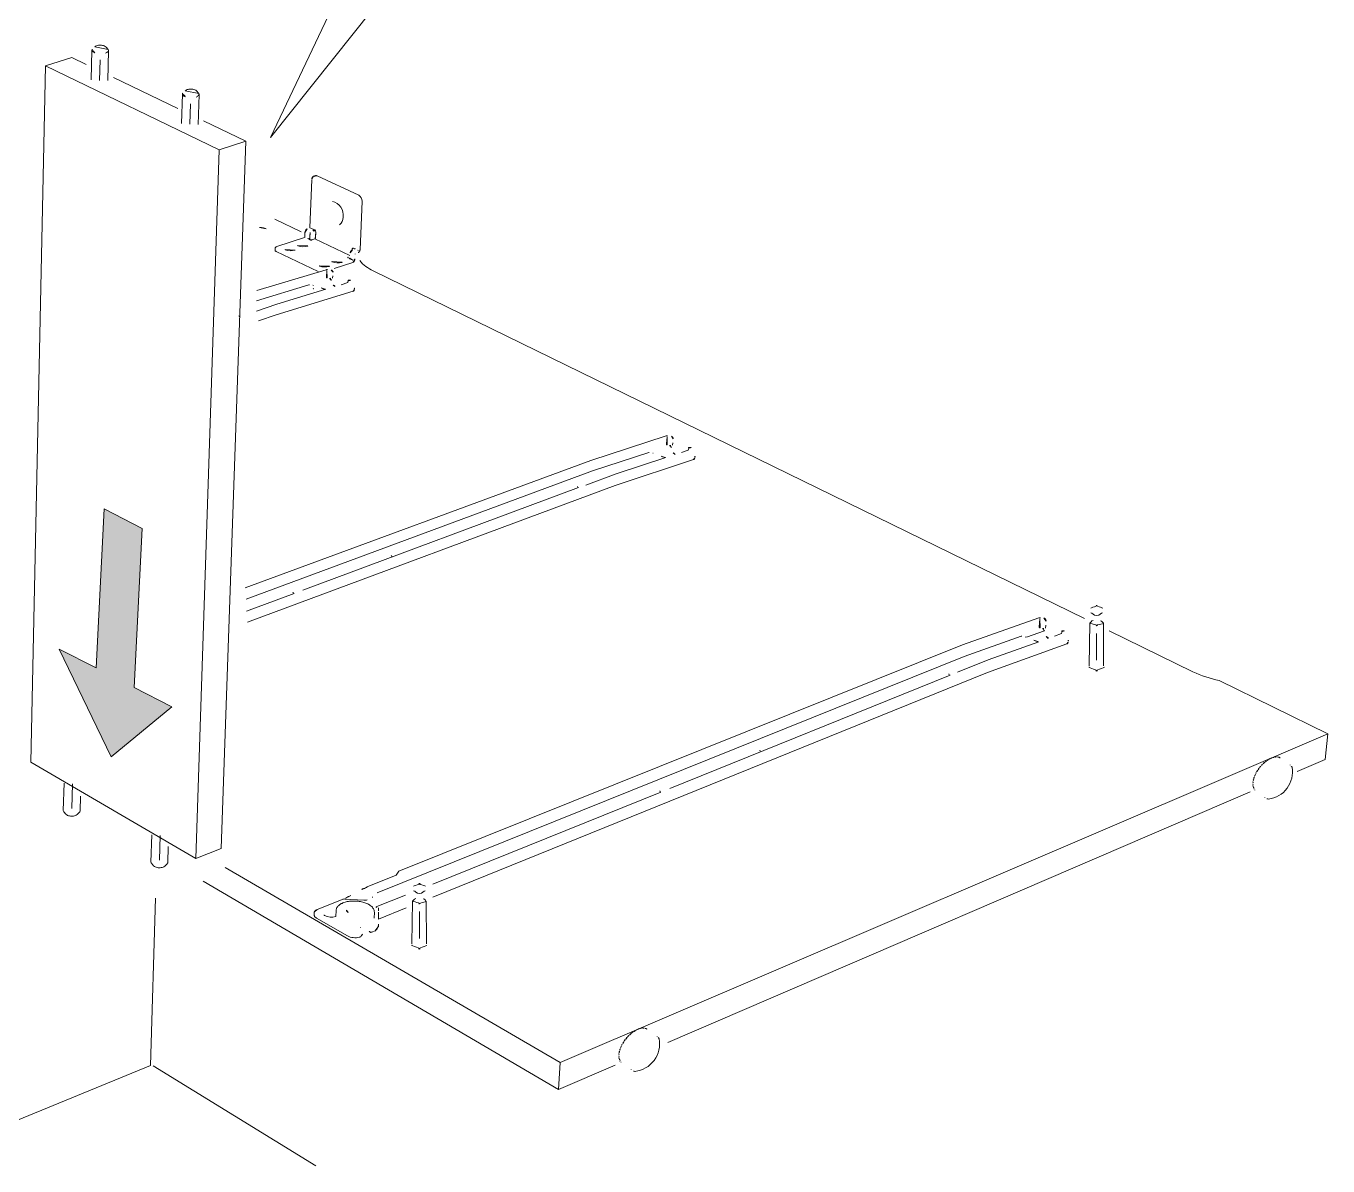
# Model space of a CAD drawing. Header units: metres. Extents: x -27.1 to 47.9, y -10.7 to 6.6.
# Drawn here: x 41.063 to 42.253, y 2.489 to 3.53 of the extents above; entities that cross this region are included whole.
import ezdxf

# ---------------------------------------------------------------- set-up
doc = ezdxf.new("R2010")
doc.units = ezdxf.units.M
doc.header["$MEASUREMENT"] = 0
doc.layers.add('PDF_Working_Num_Penna__7_Num_Penna__7_Num_Penna__7_Num_Penna__7_Num_Penna__7_Num_Penna__7', color=7, linetype='Continuous', lineweight=18)

msp = doc.modelspace()

# ---------------------------------------------------------------- hatches: boundary and pattern name
at = {"layer": 'PDF_Working_Num_Penna__7_Num_Penna__7_Num_Penna__7_Num_Penna__7_Num_Penna__7_Num_Penna__7', "linetype": 'Continuous', "lineweight": 18}
msp.add_hatch(color=7, dxfattribs=at).paths.add_polyline_path([(41.1272, 2.9436), (41.0935, 2.9609), (41.141, 2.8625), (41.1963, 2.9082), (41.162, 2.9257), (41.1692, 3.0711), (41.1346, 3.0889)])

# ---------------------------------------------------------------- linework, layer by layer
at = {"layer": 'PDF_Working_Num_Penna__7_Num_Penna__7_Num_Penna__7_Num_Penna__7_Num_Penna__7_Num_Penna__7', "color": 7, "linetype": 'Continuous', "lineweight": 18, "flags": 128}
for points in [[(41.7967, 4.2326), (41.3477, 4.2326), (41.3477, 3.663), (41.3981, 3.663), (41.2867, 3.4281), (41.4737, 3.663), (41.7967, 3.663)], [(41.326, 3.3927), (41.3256, 3.3925), (41.3252, 3.3923), (41.3249, 3.3919), (41.3247, 3.3915), (41.3245, 3.3909), (41.3244, 3.3904)], [(41.3274, 3.3926), (41.327, 3.3927), (41.3267, 3.3928), (41.3263, 3.3928)], [(41.2826, 3.3448), (41.2819, 3.3451), (41.2811, 3.3454), (41.2802, 3.3456), (41.2793, 3.3457), (41.2784, 3.3458), (41.2774, 3.3459), (41.2765, 3.3459)], [(41.3182, 3.3416), (41.3182, 3.3421), (41.3184, 3.3427), (41.3186, 3.3432), (41.3189, 3.3437), (41.3192, 3.3442), (41.3196, 3.3445), (41.32, 3.3448)], [(41.3255, 3.3444), (41.3255, 3.343)], [(41.3255, 3.343), (41.3255, 3.3433), (41.3257, 3.3436), (41.3258, 3.3438), (41.326, 3.3439), (41.3263, 3.344), (41.3265, 3.3439)], [(41.327, 3.3437), (41.3269, 3.3436)], [(41.327, 3.3437), (41.3272, 3.3435), (41.3275, 3.3433), (41.3277, 3.3429), (41.3278, 3.3426), (41.3279, 3.3422)], [(41.3181, 3.3416), (41.318, 3.3374), (41.3179, 3.3371), (41.3179, 3.3369)], [(41.3209, 3.336), (41.3209, 3.3358), (41.3208, 3.3355)], [(41.322, 3.3358), (41.3217, 3.3356), (41.3216, 3.3355), (41.3215, 3.3352)], [(41.3227, 3.3414), (41.3226, 3.3365), (41.3225, 3.3361), (41.3224, 3.3357), (41.3223, 3.3352), (41.3221, 3.3348)], [(41.3244, 3.3346), (41.3241, 3.3345), (41.3238, 3.3345), (41.3234, 3.3345), (41.323, 3.3345), (41.3226, 3.3346), (41.3224, 3.3347)], [(41.3267, 3.3434), (41.3264, 3.343), (41.3261, 3.3427), (41.3258, 3.3425)], [(41.3279, 3.3418), (41.3277, 3.3364), (41.3277, 3.3361), (41.3275, 3.3358), (41.3274, 3.3356)], [(41.3615, 3.3257), (41.3611, 3.3256), (41.3608, 3.3253), (41.3603, 3.3249), (41.36, 3.3244), (41.3597, 3.3239), (41.3595, 3.3234), (41.3594, 3.3228)], [(41.3612, 3.3262), (41.3613, 3.3265), (41.3614, 3.3269), (41.3615, 3.3271), (41.3618, 3.3272), (41.362, 3.3272), (41.3623, 3.3271)], [(41.3629, 3.3269), (41.3631, 3.3267), (41.3634, 3.3263)], [(41.3638, 3.3269), (41.3637, 3.3267), (41.3636, 3.3264)], [(41.3639, 3.3217), (41.3639, 3.3218), (41.364, 3.322)], [(41.3664, 3.325), (41.3666, 3.3251), (41.3667, 3.3253)], [(41.3577, 3.3189), (41.3575, 3.3188), (41.3573, 3.3187), (41.3573, 3.3184), (41.3574, 3.3183), (41.3576, 3.3181)], [(41.359, 3.3177), (41.3587, 3.3177), (41.3584, 3.3178)], [(41.3618, 3.316), (41.3588, 3.3173), (41.359, 3.3175), (41.3591, 3.3178), (41.3591, 3.318)], [(41.3619, 3.314), (41.3623, 3.3143), (41.3627, 3.3147), (41.363, 3.3151), (41.3633, 3.3156), (41.3635, 3.3161), (41.3636, 3.3167), (41.3637, 3.3172)], [(41.3386, 3.3075), (41.3383, 3.3075), (41.3379, 3.3075), (41.3376, 3.3074)], [(41.3382, 3.3067), (41.3377, 3.3007), (41.3377, 3.3005), (41.3377, 3.3003), (41.3379, 3.3001), (41.338, 3.2999), (41.3383, 3.2999)], [(41.3413, 3.2989), (41.3408, 3.2991), (41.3405, 3.2993)], [(41.3413, 3.2989), (41.3412, 3.2992), (41.3412, 3.2994), (41.3413, 3.2997), (41.3415, 3.2998)], [(41.3413, 3.2989), (41.3414, 3.2986), (41.3417, 3.2982), (41.342, 3.2979), (41.3423, 3.2977)], [(41.3437, 3.305), (41.3437, 3.3054), (41.3436, 3.3059), (41.3433, 3.3062), (41.343, 3.3066), (41.3426, 3.3069), (41.3421, 3.307)], [(41.3434, 3.3018), (41.3432, 3.2997)], [(41.3574, 3.2965), (41.3573, 3.2956)], [(41.3596, 3.2977), (41.3577, 3.2977), (41.3576, 3.2975), (41.3575, 3.2973), (41.3575, 3.2969)], [(41.3596, 3.2977), (41.3597, 3.2975)], [(41.3217, 3.2936), (41.322, 3.2936), (41.3222, 3.2936)], [(41.3254, 3.2932), (41.3259, 3.293)], [(41.3256, 3.29), (41.3258, 3.29), (41.3259, 3.2902)], [(41.3329, 3.2907), (41.3335, 3.2904), (41.3341, 3.2902), (41.3348, 3.2899), (41.3356, 3.2897), (41.3364, 3.2896)], [(41.3455, 3.292), (41.3453, 3.2923), (41.3451, 3.2926), (41.3448, 3.2929), (41.3443, 3.2932), (41.3439, 3.2934)], [(41.3573, 3.2956), (41.3511, 3.2937)], [(41.362, 3.2877), (41.3623, 3.2879), (41.3626, 3.2881), (41.3629, 3.2884), (41.3631, 3.2888), (41.3633, 3.2892)], [(41.3634, 3.2898), (41.3634, 3.29), (41.3633, 3.2902), (41.3632, 3.2904), (41.3631, 3.2906)], [(41.2577, 3.2652), (41.2577, 3.265)], [(41.2579, 3.2648), (41.2583, 3.2646)], [(41.6494, 3.1557), (41.649, 3.1557), (41.6487, 3.1557), (41.6484, 3.1556)], [(41.649, 3.1548), (41.6484, 3.1483), (41.6484, 3.148), (41.6485, 3.1477), (41.6486, 3.1475), (41.6488, 3.1474), (41.649, 3.1473)], [(41.6546, 3.1529), (41.6545, 3.1534), (41.6544, 3.1539), (41.6542, 3.1543), (41.6538, 3.1547), (41.6534, 3.155), (41.6529, 3.1552)], [(41.6521, 3.1463), (41.6516, 3.1465), (41.6512, 3.1467)], [(41.6521, 3.1463), (41.652, 3.1465), (41.652, 3.1467), (41.652, 3.1469), (41.6521, 3.1471), (41.6522, 3.1472)], [(41.6521, 3.1463), (41.6522, 3.1459), (41.6525, 3.1454), (41.6528, 3.1452), (41.6531, 3.1449)], [(41.6543, 3.1494), (41.654, 3.1471)], [(41.6684, 3.1426), (41.6621, 3.1405)], [(41.6685, 3.1436), (41.6684, 3.1426)], [(41.6707, 3.1449), (41.6688, 3.1449), (41.6687, 3.1447), (41.6686, 3.1445), (41.6686, 3.1441)], [(41.6707, 3.1449), (41.6709, 3.1447)], [(41.6322, 3.1404), (41.6324, 3.1404), (41.6327, 3.1404)], [(41.636, 3.1399), (41.6364, 3.1397)], [(41.6435, 3.1372), (41.6441, 3.1369), (41.6448, 3.1366), (41.6455, 3.1364), (41.6463, 3.1361), (41.6471, 3.136)], [(41.6564, 3.1386), (41.6562, 3.1389), (41.656, 3.1393), (41.6556, 3.1396), (41.6552, 3.1399), (41.6547, 3.1402)], [(41.6731, 3.1339), (41.6735, 3.1341), (41.6738, 3.1344), (41.6741, 3.1347), (41.6743, 3.1351), (41.6745, 3.1356)], [(41.6746, 3.1362), (41.6746, 3.1365), (41.6745, 3.1367), (41.6744, 3.1369), (41.6743, 3.1371)], [(41.567, 3.1093), (41.567, 3.109)], [(41.5671, 3.1088), (41.5676, 3.1085)], [(41.1272, 2.9436), (41.0935, 2.9609), (41.141, 2.8625), (41.1963, 2.9082), (41.162, 2.9257), (41.1692, 3.0711), (41.1346, 3.0889)], [(41.397, 3.0462), (41.3971, 3.0459)], [(41.3972, 3.0456), (41.3977, 3.0454)], [(41.307, 3.0128), (41.3071, 3.0125)], [(41.3072, 3.0122), (41.3077, 3.0119)], [(41.9902, 2.9895), (41.9899, 2.9895), (41.9895, 2.9895), (41.9892, 2.9895)], [(41.9898, 2.9885), (41.9892, 2.9813), (41.9892, 2.981), (41.9893, 2.9807), (41.9894, 2.9805), (41.9896, 2.9803), (41.9899, 2.9802)], [(41.9955, 2.9865), (41.9955, 2.987), (41.9953, 2.9875), (41.9951, 2.988), (41.9947, 2.9884), (41.9943, 2.9887), (41.9938, 2.989), (41.9933, 2.9891)], [(41.993, 2.9791), (41.9925, 2.9794), (41.9921, 2.9796)], [(41.993, 2.9791), (41.9929, 2.9794), (41.9929, 2.9796), (41.9929, 2.9798), (41.993, 2.98), (41.9931, 2.9801)], [(41.9952, 2.9826), (41.9949, 2.9801)], [(42.0095, 2.975), (42.0032, 2.9727)], [(42.0097, 2.9762), (42.0095, 2.975)], [(42.0119, 2.9776), (42.01, 2.9776), (42.0098, 2.9774), (42.0098, 2.9771), (42.0097, 2.9767)], [(42.0119, 2.9776), (42.012, 2.9773)], [(41.9727, 2.9726), (41.973, 2.9726), (41.9732, 2.9726)], [(41.9766, 2.9721), (41.977, 2.9718)], [(41.9843, 2.9691), (41.9849, 2.9687), (41.9855, 2.9684), (41.9863, 2.9681), (41.9871, 2.9679), (41.9879, 2.9677)], [(41.9973, 2.9706), (41.9972, 2.971), (41.9969, 2.9714), (41.9966, 2.9718), (41.9961, 2.9721), (41.9956, 2.9724)], [(42.0144, 2.9655), (42.0148, 2.9657), (42.0151, 2.9659), (42.0154, 2.9663), (42.0156, 2.9668), (42.0157, 2.9673)], [(42.0158, 2.968), (42.0158, 2.9683), (42.0158, 2.9685), (42.0157, 2.9688), (42.0155, 2.969)], [(41.9065, 2.9382), (41.9065, 2.9379)], [(41.9066, 2.9376), (41.9071, 2.9373)], [(41.7337, 2.8684), (41.7338, 2.8681)], [(41.7339, 2.8678), (41.7344, 2.8675)], [(42.1933, 2.8556), (42.1931, 2.8556), (42.1929, 2.8555), (42.1927, 2.8552), (42.1926, 2.8549), (42.1921, 2.8544)], [(42.195, 2.8573), (42.1948, 2.8572), (42.1946, 2.8571), (42.1944, 2.8568), (42.1943, 2.8566), (42.1938, 2.8561)], [(42.1956, 2.8577), (42.1953, 2.8575)], [(42.1968, 2.8587), (42.1966, 2.8587), (42.1964, 2.8586), (42.1962, 2.8583), (42.1961, 2.8581), (42.1958, 2.8579)], [(42.1987, 2.8599), (42.1985, 2.8599), (42.1983, 2.8598), (42.198, 2.8597), (42.1979, 2.8594), (42.1973, 2.859)], [(42.2005, 2.8609), (42.2003, 2.8609), (42.2001, 2.8608), (42.1998, 2.8607), (42.1997, 2.8605), (42.1992, 2.8602)], [(42.2021, 2.8616), (42.2018, 2.8616), (42.2017, 2.8615), (42.2015, 2.8613), (42.201, 2.8611)], [(42.2038, 2.8621), (42.2037, 2.8622), (42.2035, 2.8621), (42.2032, 2.8619), (42.2028, 2.8618)], [(42.2055, 2.8624), (42.2051, 2.8624), (42.2049, 2.8622), (42.2044, 2.8621)], [(42.2069, 2.8624), (42.2066, 2.8623), (42.2065, 2.8622), (42.2061, 2.8623)], [(42.2083, 2.8621), (42.208, 2.8621), (42.2076, 2.862)], [(42.2083, 2.8621), (42.2091, 2.8615), (42.2093, 2.8616)], [(42.1856, 2.8439), (42.1855, 2.8436), (42.1853, 2.8433), (42.1853, 2.8432), (42.1853, 2.843), (42.1852, 2.8424)], [(42.1864, 2.8458), (42.1862, 2.8456), (42.1861, 2.8454), (42.1861, 2.8452), (42.1861, 2.845), (42.1858, 2.8444)], [(42.1865, 2.8459), (42.1868, 2.8465)], [(42.1871, 2.8471), (42.187, 2.8473), (42.1871, 2.8475), (42.1873, 2.8478)], [(42.1888, 2.85), (42.1885, 2.8499), (42.1883, 2.8496), (42.1882, 2.8494), (42.1882, 2.8491), (42.1878, 2.8486)], [(42.1901, 2.852), (42.1899, 2.8519), (42.1897, 2.8517), (42.1895, 2.8514), (42.1895, 2.8512), (42.1891, 2.8506)], [(42.1917, 2.8539), (42.1915, 2.8538), (42.1912, 2.8536), (42.191, 2.8533), (42.191, 2.8531), (42.1905, 2.8526)], [(42.2184, 2.8549), (42.2183, 2.855)], [(42.1844, 2.8374), (42.1843, 2.8378)], [(42.1845, 2.8391), (42.1844, 2.8393), (42.1844, 2.8394), (42.1845, 2.8397)], [(42.1844, 2.8374), (42.1845, 2.8368)], [(42.1845, 2.8357), (42.1844, 2.8359), (42.1844, 2.8361)], [(42.1845, 2.8391), (42.1845, 2.8386)], [(42.1845, 2.8357), (42.1847, 2.8356), (42.1848, 2.8352)], [(42.1851, 2.8418), (42.1848, 2.8416), (42.1848, 2.8414), (42.1847, 2.8411), (42.1848, 2.841), (42.1847, 2.8404)], [(42.1849, 2.8343), (42.1848, 2.8345), (42.1848, 2.8346)], [(42.1849, 2.8343), (42.1852, 2.8341), (42.1853, 2.8338)], [(42.1854, 2.8331), (42.1853, 2.8333)], [(42.1863, 2.832), (42.1862, 2.8322)], [(41.6423, 2.8315), (41.6424, 2.8311)], [(41.6425, 2.8308), (41.6429, 2.8305)], [(42.1954, 2.8255), (42.1952, 2.8254)], [(42.1976, 2.8241), (42.1972, 2.8242)], [(42.1986, 2.8238), (42.1988, 2.8238)], [(41.3724, 2.7422), (41.3716, 2.742), (41.3708, 2.7417), (41.37, 2.7413)], [(41.3842, 2.7383), (41.384, 2.7381)], [(41.3571, 2.7345), (41.3562, 2.7339), (41.3553, 2.7334), (41.3544, 2.733)], [(41.3571, 2.7345), (41.3575, 2.7346), (41.358, 2.7348), (41.3583, 2.7349), (41.3587, 2.7351), (41.3591, 2.7353)], [(41.3594, 2.7355), (41.3599, 2.7358)], [(41.3799, 2.7345), (41.3799, 2.7341), (41.3798, 2.7338)], [(41.3831, 2.7247), (41.3832, 2.7249), (41.3832, 2.725), (41.3834, 2.7253), (41.3836, 2.7254)], [(41.3293, 2.723), (41.3286, 2.7226), (41.328, 2.7223), (41.3275, 2.7219), (41.3271, 2.7215), (41.3268, 2.721), (41.3266, 2.7206)], [(41.3561, 2.7224), (41.3561, 2.7219), (41.3563, 2.7214), (41.3566, 2.721), (41.357, 2.7205), (41.3575, 2.7201)], [(41.3852, 2.7246), (41.3852, 2.724), (41.3853, 2.7232), (41.3853, 2.7224), (41.3853, 2.7216)], [(41.3685, 2.7064), (41.3687, 2.7064)], [(41.3776, 2.7023), (41.3768, 2.7028), (41.377, 2.7028)], [(41.3768, 2.7028), (41.3774, 2.7025)], [(41.3812, 2.703), (41.3793, 2.7023), (41.3789, 2.7022), (41.3784, 2.7021), (41.378, 2.7022)], [(41.3851, 2.707), (41.3848, 2.7064), (41.3844, 2.7058), (41.384, 2.7052), (41.3835, 2.7046), (41.383, 2.7042), (41.3824, 2.7037), (41.3818, 2.7033)], [(41.3851, 2.707), (41.3852, 2.7075), (41.3852, 2.7079), (41.3852, 2.7083), (41.3853, 2.7087), (41.3853, 2.7092), (41.3853, 2.7097)], [(41.3702, 2.6999), (41.37, 2.6995), (41.3697, 2.6991), (41.3693, 2.6987)], [(41.3702, 2.6999), (41.3704, 2.7001), (41.3706, 2.7003), (41.3708, 2.7004)], [(41.6124, 2.606), (41.6122, 2.6059), (41.612, 2.6057), (41.6118, 2.6054), (41.6117, 2.6052), (41.6112, 2.6046)], [(41.6141, 2.6078), (41.6139, 2.6078), (41.6137, 2.6076), (41.6135, 2.6073), (41.6134, 2.6071), (41.6129, 2.6066)], [(41.6159, 2.6095), (41.6157, 2.6094), (41.6154, 2.6093), (41.6153, 2.609), (41.6152, 2.6088), (41.6146, 2.6083)], [(41.6165, 2.61), (41.6162, 2.6097)], [(41.6178, 2.6109), (41.6176, 2.6109), (41.6173, 2.6108), (41.6171, 2.6106), (41.617, 2.6103), (41.6168, 2.6102)], [(41.6197, 2.6122), (41.6195, 2.6122), (41.6192, 2.6121), (41.619, 2.6119), (41.6188, 2.6117), (41.6183, 2.6113)], [(41.6215, 2.6132), (41.6213, 2.6132), (41.6211, 2.6132), (41.6209, 2.613), (41.6207, 2.6128), (41.6202, 2.6125)], [(41.6233, 2.614), (41.6229, 2.614), (41.6228, 2.6139), (41.6226, 2.6136), (41.622, 2.6134)], [(41.625, 2.6145), (41.6248, 2.6145), (41.6246, 2.6144), (41.6244, 2.6142), (41.6239, 2.6141)], [(41.6267, 2.6148), (41.6263, 2.6147), (41.6261, 2.6146), (41.6256, 2.6145)], [(41.6282, 2.6148), (41.6279, 2.6147), (41.6277, 2.6146), (41.6273, 2.6146)], [(41.6296, 2.6144), (41.6293, 2.6144), (41.6291, 2.6143), (41.6289, 2.6144)], [(41.6296, 2.6144), (41.6304, 2.6138), (41.6306, 2.6139)], [(41.64, 2.607), (41.6399, 2.6072)], [(41.6062, 2.5957), (41.606, 2.5954), (41.6059, 2.5951), (41.6059, 2.5949), (41.6059, 2.5947), (41.6057, 2.5941)], [(41.607, 2.5976), (41.6068, 2.5975), (41.6067, 2.5972), (41.6066, 2.597), (41.6067, 2.5968), (41.6064, 2.5962)], [(41.6071, 2.5978), (41.6074, 2.5984)], [(41.6077, 2.599), (41.6076, 2.5992), (41.6078, 2.5994), (41.6079, 2.5997)], [(41.6094, 2.602), (41.6092, 2.6018), (41.609, 2.6016), (41.6089, 2.6013), (41.6089, 2.6011), (41.6085, 2.6005)], [(41.6108, 2.6041), (41.6106, 2.6039), (41.6104, 2.6037), (41.6102, 2.6034), (41.6102, 2.6032), (41.6098, 2.6026)], [(41.6049, 2.5889), (41.6048, 2.5894)], [(41.605, 2.5907), (41.6049, 2.5909), (41.605, 2.5911), (41.605, 2.5913)], [(41.6049, 2.5889), (41.6051, 2.5884)], [(41.6051, 2.5872), (41.6049, 2.5874), (41.605, 2.5877)], [(41.605, 2.5907), (41.6051, 2.5902)], [(41.6051, 2.5872), (41.6052, 2.5871), (41.6053, 2.5867)], [(41.6056, 2.5935), (41.6054, 2.5933), (41.6053, 2.5931), (41.6053, 2.5928), (41.6054, 2.5927), (41.6053, 2.5921)], [(41.6055, 2.5858), (41.6053, 2.5859), (41.6054, 2.5861)], [(41.6054, 2.5858), (41.6057, 2.5855), (41.6059, 2.5852)], [(41.606, 2.5845), (41.6059, 2.5848)], [(41.6069, 2.5834), (41.6068, 2.5836)], [(41.6163, 2.5767), (41.6161, 2.5766)], [(41.6186, 2.5752), (41.6182, 2.5754)], [(41.6196, 2.575), (41.6198, 2.5749)]]:
    msp.add_lwpolyline(points, close=True, dxfattribs=at)
for points in [[(41.1383, 3.5084), (41.1363, 3.5108, 0.114678), (41.1347, 3.5118, 0.0802), (41.1312, 3.5125, 0.083243), (41.1276, 3.512, 0.127858), (41.1259, 3.5111)], [(41.1234, 3.5079, 0.186747), (41.1238, 3.5069, 0.119389), (41.126, 3.5055, 0.162671)], [(41.2061, 3.4678, 0.186747), (41.2065, 3.4668, 0.117986), (41.2087, 3.4653, 0.16343)], [(41.221, 3.4683), (41.219, 3.4707, 0.116823), (41.2174, 3.4717, 0.081428), (41.2139, 3.4724, 0.084496), (41.2103, 3.4719, 0.127858), (41.2086, 3.4709)], [(41.2999, 3.3259), (41.3, 3.3257), (41.3001, 3.3255, 0.144622), (41.309, 3.3252), (41.3091, 3.3253)], [(41.3114, 3.3296), (41.3115, 3.3294), (41.3116, 3.3292, 0.149627), (41.3204, 3.3289), (41.3206, 3.3291)], [(41.3312, 3.311), (41.3313, 3.3109), (41.3314, 3.3107, 0.142967), (41.3403, 3.3104), (41.3404, 3.3105)], [(41.3427, 3.3148), (41.3428, 3.3146), (41.3429, 3.3145, 0.144798), (41.3518, 3.3141), (41.352, 3.3143)]]:
    msp.add_lwpolyline(points, format="xyb", close=True, dxfattribs=at)
for points in [[(41.0809, 3.4937), (41.105, 3.5012), (41.1181, 3.4949)], [(41.1234, 3.5079), (41.1226, 3.4809)], [(41.1308, 3.4991), (41.1302, 3.4803)], [(41.1386, 3.5075), (41.1378, 3.4802)], [(41.0675, 2.8575), (41.0809, 3.4937)], [(41.0809, 3.4937), (41.2397, 3.417)], [(41.143, 3.4829), (41.2019, 3.4546)], [(41.2061, 3.4678), (41.2053, 3.4408)], [(41.2213, 3.4674), (41.2205, 3.4401)], [(41.2135, 3.459), (41.2129, 3.4402)], [(41.2252, 3.4435), (41.2639, 3.4249)], [(41.2397, 3.417), (41.2184, 2.7695)], [(41.2639, 3.4249), (41.2397, 3.417)], [(41.2639, 3.4249), (41.2415, 2.7786)], [(41.3243, 3.3898), (41.3226, 3.3457), (41.3255, 3.3444)], [(41.2904, 3.3537), (41.3145, 3.3419)], [(41.2923, 3.3285), (41.3177, 3.3367)], [(41.3244, 3.3346), (41.3272, 3.3355), (41.3592, 3.3204)], [(41.33, 3.3059), (41.2918, 3.324), (41.2914, 3.3242), (41.2911, 3.3244), (41.2909, 3.3247), (41.2908, 3.3249), (41.2907, 3.3252), (41.2908, 3.3272), (41.2908, 3.3275), (41.291, 3.3277), (41.2912, 3.3279), (41.2915, 3.3281), (41.2919, 3.3283), (41.2923, 3.3285)], [(41.3448, 3.3084), (41.3619, 3.314)], [(41.2741, 3.2883), (41.3373, 3.3074)], [(41.2738, 3.2791), (41.3217, 3.2936)], [(41.362, 3.2877), (41.2918, 3.2663)], [(41.2925, 3.2759), (41.3372, 3.2895)], [(41.2737, 3.2694), (41.2925, 3.2759)], [(41.2755, 3.2607), (41.2918, 3.2663)], [(41.5793, 3.1332), (41.6481, 3.1555)], [(41.2635, 3.0168), (41.5793, 3.1332)], [(41.6322, 3.1404), (41.5808, 3.1236), (41.2642, 3.0065)], [(41.6731, 3.1339), (41.6017, 3.1104)], [(41.6024, 3.1209), (41.6479, 3.1359)], [(41.5749, 3.1107), (41.6024, 3.1209)], [(41.2657, 2.9854), (41.6017, 3.1104)], [(41.3162, 3.0147), (41.5682, 3.1083)], [(41.2646, 2.9956), (41.3081, 3.0117)], [(41.919, 2.9646), (41.9889, 2.9894)], [(41.993, 2.9791), (41.9931, 2.9787), (41.9934, 2.9782), (41.9937, 2.9779), (41.994, 2.9776), (41.9775, 2.9718)], [(42.0353, 2.9847), (42.0347, 2.9457)], [(42.0416, 2.9751), (42.0416, 2.9506)], [(42.0478, 2.9847), (42.048, 2.9456)], [(41.9727, 2.9726), (41.9205, 2.954), (41.3842, 2.7383)], [(41.4039, 2.7581), (41.919, 2.9646)], [(42.0144, 2.9655), (41.9418, 2.9395)], [(41.9425, 2.951), (41.9887, 2.9676)], [(41.9145, 2.9398), (41.9425, 2.951)], [(41.4348, 2.7341), (41.9418, 2.9395)], [(41.6516, 2.8336), (41.9077, 2.9371)], [(42.253, 2.8835), (41.5513, 2.5833)], [(41.2184, 2.7695), (41.0675, 2.8575)], [(41.1056, 2.8377), (41.1049, 2.8153)], [(41.4349, 2.7462), (41.6434, 2.8303)], [(41.6496, 2.6015), (42.182, 2.8306)], [(41.1857, 2.7906), (41.185, 2.7681)], [(41.2415, 2.7786), (41.2184, 2.7695)], [(41.5513, 2.5833), (41.2451, 2.7614)], [(41.6015, 2.5808), (41.5498, 2.5586), (41.2251, 2.7487)], [(41.3724, 2.7422), (41.3733, 2.7427), (41.3742, 2.7432), (41.375, 2.7436), (41.4014, 2.7542), (41.4039, 2.7581)], [(41.1815, 2.7332), (41.1769, 2.5804)], [(41.3534, 2.7327), (41.3532, 2.7326), (41.3531, 2.7325), (41.3293, 2.723)], [(41.3748, 2.7318), (41.3743, 2.7316), (41.3737, 2.7315), (41.3732, 2.7314), (41.3725, 2.7314), (41.3718, 2.7314), (41.3543, 2.7325)], [(41.3838, 2.7256), (41.4101, 2.7362)], [(41.4164, 2.7307), (41.4157, 2.6917)], [(41.4289, 2.7307), (41.429, 2.6916)], [(41.4107, 2.7244), (41.3853, 2.7141), (41.3853, 2.7206)], [(41.4227, 2.7211), (41.4227, 2.6966)], [(41.5498, 2.5586), (41.5513, 2.5833)], [(41.1769, 2.5804), (40.3125, 2.2254)], [(41.3279, 2.4887), (41.1792, 2.5803)]]:
    msp.add_lwpolyline(points, dxfattribs=at)
for points in [[(41.3666, 3.323), (41.367, 3.3231), (41.3673, 3.3234), (41.3677, 3.3238), (41.3679, 3.3242), (41.3681, 3.3247), (41.3683, 3.3251), (41.3684, 3.3256), (41.3702, 3.3699, 0.279148), (41.3674, 3.3754), (41.3291, 3.3931), (41.3287, 3.3932), (41.3283, 3.3933), (41.328, 3.3933), (41.3276, 3.3933), (41.326, 3.3927)], [(41.3496, 3.3485, 0.257854), (41.3529, 3.3554, 0.394912), (41.3431, 3.3697)], [(42.0305, 2.9887), (41.3804, 3.3065, -0.108131), (41.3681, 3.3157)], [(42.2247, 2.849), (42.2504, 2.86), (42.253, 2.8835), (42.1535, 2.932, -0.054731), (42.1296, 2.9402), (42.0531, 2.9776)], [(42.2194, 2.8538), (42.2197, 2.8534), (42.22, 2.8532), (42.2202, 2.8529, -0.429912), (42.1986, 2.8238), (42.1979, 2.824), (42.1976, 2.8241)], [(41.098, 2.8383), (41.0972, 2.8133, 0.196393), (41.0976, 2.8123), (41.0996, 2.81, 0.111107), (41.1012, 2.8089, 0.085679), (41.1047, 2.8082, 0.083982), (41.1083, 2.8087)], [(41.1129, 2.8265), (41.1125, 2.8128, -0.216048), (41.1121, 2.8119), (41.11, 2.8097)], [(41.1781, 2.7912), (41.1773, 2.7662, 0.194893), (41.1777, 2.7652), (41.1797, 2.7629, 0.111107), (41.1813, 2.7618, 0.085679), (41.1848, 2.7611, 0.083982), (41.1884, 2.7616)], [(41.193, 2.7806), (41.1926, 2.7657, -0.216048), (41.1922, 2.7648), (41.1901, 2.7626)], [(41.3356, 2.7182), (41.3357, 2.7178), (41.3359, 2.7174, 0.18422), (41.3462, 2.7166), (41.3465, 2.722), (41.3465, 2.7226), (41.3466, 2.7231), (41.3468, 2.7237), (41.347, 2.7242), (41.3473, 2.7247), (41.3477, 2.7253), (41.3481, 2.7259), (41.3486, 2.7264), (41.3492, 2.7269), (41.3499, 2.7274), (41.3505, 2.7278), (41.3512, 2.7283), (41.352, 2.7286), (41.3528, 2.729), (41.3537, 2.7293), (41.3547, 2.7296), (41.3557, 2.7299), (41.3567, 2.7302), (41.3578, 2.7303), (41.3589, 2.7305), (41.36, 2.7306), (41.3611, 2.7307), (41.3622, 2.7307), (41.3633, 2.7307), (41.3645, 2.7307), (41.3656, 2.7306), (41.3667, 2.7305), (41.3677, 2.7304), (41.3688, 2.7302), (41.3698, 2.73), (41.3709, 2.7297), (41.3719, 2.7294), (41.3728, 2.7291), (41.3737, 2.7288), (41.3747, 2.7284), (41.3755, 2.728), (41.3763, 2.7276), (41.3771, 2.7271), (41.3778, 2.7266), (41.3785, 2.7261), (41.3791, 2.7256), (41.3797, 2.725), (41.3802, 2.7243), (41.3806, 2.7237), (41.3809, 2.7231), (41.3812, 2.7224), (41.3813, 2.7218), (41.3814, 2.7211), (41.3815, 2.7204), (41.3812, 2.715)], [(41.3265, 2.7201), (41.3264, 2.7181), (41.3265, 2.7176), (41.3267, 2.7171), (41.3269, 2.7166), (41.3274, 2.7161), (41.3279, 2.7156), (41.3286, 2.7152), (41.3569, 2.6988, 0.184097), (41.3678, 2.6977), (41.368, 2.6978), (41.3682, 2.6978), (41.3684, 2.6979), (41.3686, 2.698), (41.3688, 2.6982), (41.3689, 2.6983)], [(41.641, 2.6059), (41.6414, 2.6055), (41.6416, 2.6052), (41.6418, 2.6049, -0.429933), (41.6196, 2.575), (41.6189, 2.5752), (41.6186, 2.5752)]]:
    msp.add_lwpolyline(points, format="xyb", dxfattribs=at)
at = {"layer": 'PDF_Working_Num_Penna__7_Num_Penna__7_Num_Penna__7_Num_Penna__7_Num_Penna__7_Num_Penna__7', "color": 7, "linetype": 'Continuous', "lineweight": 18}
for points in [[(41.1238, 3.5088), (41.1241, 3.5088), (41.1231, 3.5079), (41.1234, 3.5079)], [(41.1359, 3.5052), (41.1368, 3.5052), (41.1373, 3.5065), (41.1382, 3.5065)], [(41.1386, 3.5075), (41.139, 3.5075), (41.1379, 3.5084), (41.1383, 3.5084)], [(41.1382, 3.5065), (41.1386, 3.5065), (41.1383, 3.5075), (41.1386, 3.5075)], [(41.2065, 3.4687), (41.2068, 3.4687), (41.2057, 3.4678), (41.2061, 3.4678)], [(41.2186, 3.465), (41.2195, 3.465), (41.22, 3.4664), (41.2209, 3.4664)], [(41.2213, 3.4674), (41.2217, 3.4674), (41.2206, 3.4683), (41.221, 3.4683)], [(41.2209, 3.4664), (41.2213, 3.4664), (41.221, 3.4674), (41.2213, 3.4674)], [(42.0416, 3.0007), (42.0446, 3.0007), (42.0348, 2.9982), (42.0362, 2.9982)], [(42.0471, 2.9982), (42.0485, 2.9982), (42.0386, 3.0007), (42.0416, 3.0007)], [(42.0353, 2.9847), (42.0363, 2.9847), (42.0365, 2.9869), (42.0383, 2.9869)], [(42.0363, 2.9941), (42.0377, 2.9941), (42.0387, 2.9915), (42.0416, 2.9915)], [(42.0416, 2.9915), (42.0445, 2.9915), (42.0455, 2.9941), (42.0469, 2.9941)], [(42.045, 2.9868), (42.0468, 2.9868), (42.0469, 2.9847), (42.0478, 2.9847)], [(42.0416, 2.9822), (42.045, 2.9822), (42.0339, 2.9847), (42.0353, 2.9847)], [(42.0478, 2.9844), (42.0491, 2.9844), (42.0384, 2.9822), (42.0416, 2.9822)], [(42.0478, 2.9847), (42.048, 2.9847), (42.0478, 2.9844), (42.0478, 2.9844)], [(42.0415, 2.9408), (42.0453, 2.9408), (42.0329, 2.9442), (42.0347, 2.9442)], [(42.0347, 2.9442), (42.0349, 2.9442), (42.0347, 2.9445), (42.0348, 2.9445)], [(42.0483, 2.9442), (42.0502, 2.9442), (42.0378, 2.9408), (42.0415, 2.9408)], [(41.0996, 2.81), (41.0996, 2.81), (41.0996, 2.81), (41.0996, 2.81)], [(41.1083, 2.8087), (41.1089, 2.8087), (41.1093, 2.8097), (41.1099, 2.8097)], [(41.1099, 2.8097), (41.11, 2.8097), (41.1099, 2.8097), (41.11, 2.8097)], [(41.1797, 2.7629), (41.1797, 2.7629), (41.1797, 2.7628), (41.1797, 2.7628)], [(41.1884, 2.7616), (41.189, 2.7616), (41.1894, 2.7625), (41.19, 2.7625)], [(41.19, 2.7625), (41.1901, 2.7625), (41.19, 2.7626), (41.1901, 2.7626)], [(41.4227, 2.7467), (41.4257, 2.7467), (41.4159, 2.7442), (41.4173, 2.7442)], [(41.4174, 2.7401), (41.4188, 2.7401), (41.4197, 2.7375), (41.4227, 2.7375)], [(41.4281, 2.7442), (41.4296, 2.7442), (41.4197, 2.7467), (41.4227, 2.7467)], [(41.4227, 2.7375), (41.4256, 2.7375), (41.4265, 2.7401), (41.428, 2.7401)], [(41.4227, 2.7282), (41.4261, 2.7282), (41.415, 2.7307), (41.4164, 2.7307)], [(41.4164, 2.7307), (41.4173, 2.7307), (41.4176, 2.7329), (41.4194, 2.7329)], [(41.4289, 2.7304), (41.4302, 2.7304), (41.4195, 2.7282), (41.4227, 2.7282)], [(41.4261, 2.7328), (41.4279, 2.7328), (41.428, 2.7307), (41.4289, 2.7307)], [(41.4289, 2.7307), (41.429, 2.7307), (41.4289, 2.7304), (41.4289, 2.7304)], [(41.4226, 2.6868), (41.4263, 2.6868), (41.4139, 2.6902), (41.4158, 2.6902)], [(41.4158, 2.6902), (41.4159, 2.6902), (41.4157, 2.6905), (41.4159, 2.6905)], [(41.4294, 2.6902), (41.4313, 2.6902), (41.4189, 2.6868), (41.4226, 2.6868)]]:
    msp.add_open_spline(points, degree=3, dxfattribs=at)

doc.saveas('drawing.dxf')
